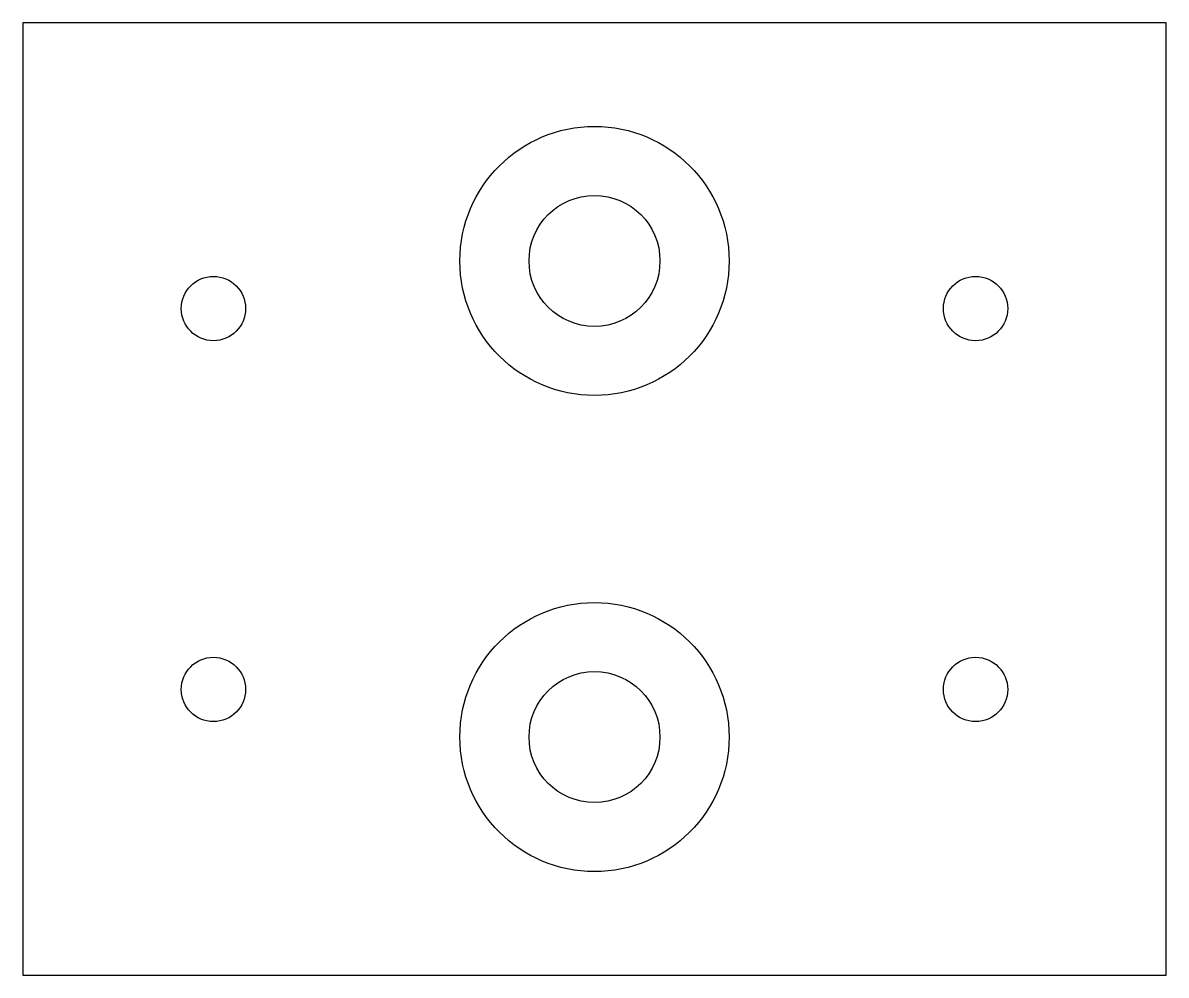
# Model space of a CAD drawing. Header units: metres. Extents: x -24 to 24, y -20 to 20.
import ezdxf

# ---------------------------------------------------------------- set-up
doc = ezdxf.new("R2010")
doc.units = ezdxf.units.M
for name, color, linetype in [('FINISHED_PROFILE_STEP_DERIVED', 7, 'Continuous'), ('M2_5_CLEARANCE', 5, 'Continuous'), ('M5_CLEARANCE', 3, 'Continuous'), ('M5_COUNTERSINK_NOMINAL', 2, 'Continuous')]:
    doc.layers.add(name, color=color, linetype=linetype)

msp = doc.modelspace()

# ---------------------------------------------------------------- linework, layer by layer
at = {"layer": 'FINISHED_PROFILE_STEP_DERIVED'}
for p, q in [((24, 20), (-24, 20)), ((-24, 20), (-24, -20)), ((24, -20), (24, 20)), ((-24, -20), (24, -20))]:
    msp.add_line(p, q, dxfattribs=at)
at = {"layer": 'M2_5_CLEARANCE'}
for centre in [(-16, 8), (16, 8), (-16, -8), (16, -8)]:
    msp.add_circle(centre, 1.35, dxfattribs=at)
at = {"layer": 'M5_CLEARANCE'}
for centre in [(0, 10), (0, -10)]:
    msp.add_circle(centre, 2.75, dxfattribs=at)
at = {"layer": 'M5_COUNTERSINK_NOMINAL'}
for centre in [(0, 10), (0, -10)]:
    msp.add_circle(centre, 5.65, dxfattribs=at)

doc.saveas('drawing.dxf')
